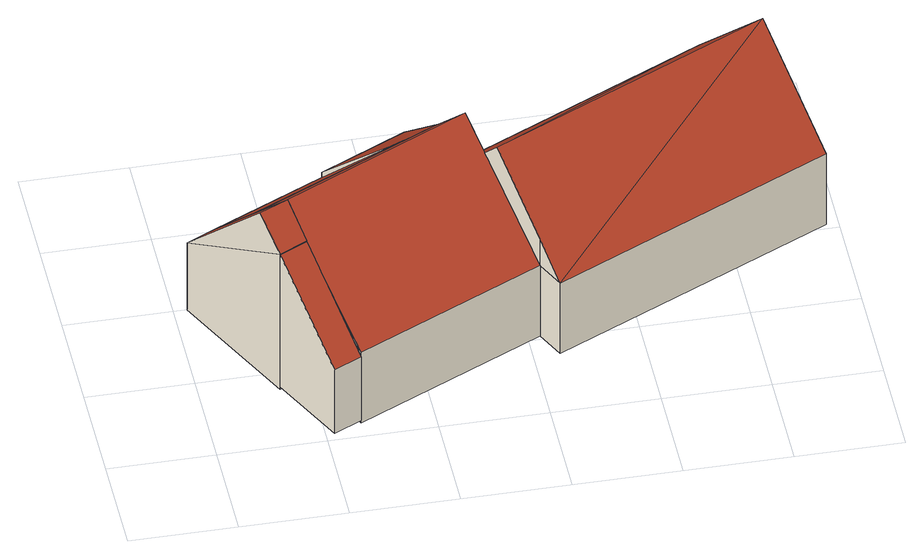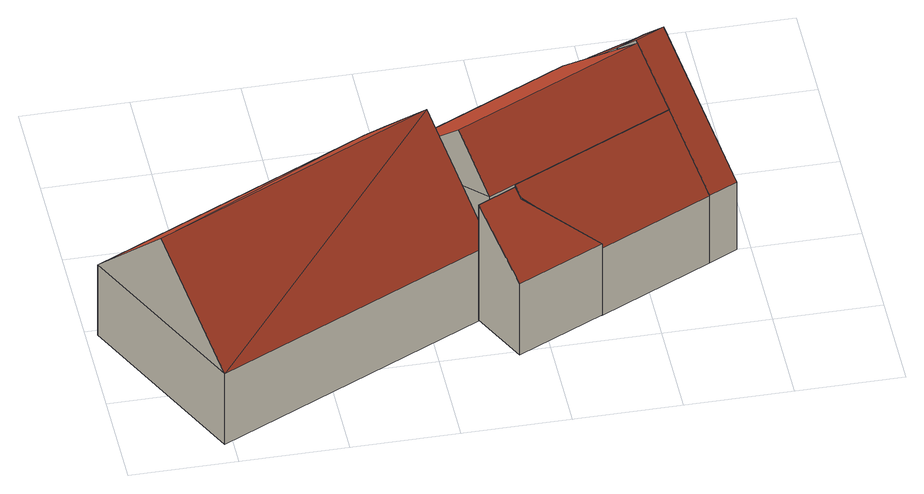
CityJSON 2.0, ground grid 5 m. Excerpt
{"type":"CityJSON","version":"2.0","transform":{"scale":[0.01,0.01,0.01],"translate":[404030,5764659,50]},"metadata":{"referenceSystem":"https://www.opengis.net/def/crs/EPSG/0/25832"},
"CityObjects":{
"building1":{"type":"Building","attributes":{"Gemeindeschluessel":"05515000","Geometrietyp2DReferenz":"3000","function":"51009_1610","roofType":"2100","measuredHeight":7.67},"geometry":[{"type":"Solid","lod":"2","boundaries":[[[[0,1,2,3]],[[4,5,1,0]],[[6,7,5,4]],[[3,2,7,6]],[[4,0,3,6]],[[1,5,7,2]]]],"semantics":{"surfaces":[{"type":"WallSurface"},{"type":"RoofSurface"},{"type":"GroundSurface"}],"values":[[0,0,0,0,1,2]]}}]},
"building2":{"type":"Building","attributes":{"Gemeindeschluessel":"05515000","Geometrietyp2DReferenz":"3000","function":"51009_1610","roofType":"2100","measuredHeight":6.68},"geometry":[{"type":"Solid","lod":"2","boundaries":[[[[8,9,10,11]],[[12,13,9,8]],[[14,15,13,12]],[[16,17,15,14]],[[11,10,17,16]],[[14,12,8,11,16]],[[9,13,15,17,10]]]],"semantics":{"surfaces":[{"type":"WallSurface"},{"type":"RoofSurface"},{"type":"GroundSurface"}],"values":[[0,0,0,0,0,1,2]]}}]},
"building3":{"type":"Building","attributes":{"Gemeindeschluessel":"05515000","Geometrietyp2DReferenz":"3000","function":"31001_1000"},"address":[{"country":"Germany","locality":"Münster","thoroughfareNumber":"188","thoroughfareName":"Am Max-Klemens-Kanal"}],"children":["building3-1","building3-2","building3-3","building3-4"]},
"building3-1":{"type":"BuildingPart","attributes":{"roofType":"3100","measuredHeight":9.23},"parents":["building3"],"geometry":[{"type":"Solid","lod":"2","boundaries":[[[[18,19,20,21,22,23]],[[24,25,19,18]],[[26,27,28,25,24]],[[18,29,24]],[[23,30,29,18]],[[24,29,30,31,32,26]],[[19,25,28,33,20]],[[34,23,22]],[[27,26,35]],[[28,27,35,36,33]],[[33,36,37,21,20]],[[37,34,22,21]],[[23,34,31,30]],[[38,35,26,32]],[[36,35,38]],[[38,32,37,36]],[[34,37,32,31]]]],"semantics":{"surfaces":[{"type":"WallSurface"},{"type":"RoofSurface"},{"type":"GroundSurface"},{"type":"ClosureSurface"}],"values":[[0,0,0,0,1,1,2,0,0,3,3,3,0,0,3,3,3]]}}]},
"building3-2":{"type":"BuildingPart","attributes":{"roofType":"3100","measuredHeight":8.76},"parents":["building3"],"geometry":[{"type":"Solid","lod":"2","boundaries":[[[[39,40,41,42]],[[43,44,40,39]],[[45,46,44,43]],[[47,48,46,45]],[[42,41,49,50]],[[51,39,52]],[[42,50,53,54,52,39]],[[45,43,51]],[[52,55,45,51]],[[55,56,47,45]],[[51,43,39]],[[40,44,46,48,49,41]],[[50,49,48,47]],[[55,52,54,56]],[[56,53,50,47]],[[54,53,56]]]],"semantics":{"surfaces":[{"type":"WallSurface"},{"type":"RoofSurface"},{"type":"GroundSurface"},{"type":"ClosureSurface"}],"values":[[0,0,0,0,0,1,1,1,1,0,0,2,3,0,3,3]]}}]},
"building3-3":{"type":"BuildingPart","attributes":{"roofType":"2100","measuredHeight":6.84},"parents":["building3"],"geometry":[{"type":"Solid","lod":"2","boundaries":[[[[57,58,28,27]],[[59,60,58,57]],[[61,62,60,59]],[[59,57,27,35,38,61]],[[28,58,60,62,33]],[[28,33,36,35,27]],[[36,38,35]],[[62,61,38,36,33]]]],"semantics":{"surfaces":[{"type":"WallSurface"},{"type":"RoofSurface"},{"type":"GroundSurface"},{"type":"ClosureSurface"}],"values":[[0,0,0,1,2,3,3,3]]}}]},
"building3-4":{"type":"BuildingPart","attributes":{"roofType":"3100","measuredHeight":9.14},"parents":["building3"],"geometry":[{"type":"Solid","lod":"2","boundaries":[[[[63,64,48,47,56]],[[56,54,65,66,31,34,22,63]],[[32,66,65,67]],[[64,20,33,62,49,48]],[[64,63,21,20]],[[20,21,37,36,33]],[[37,32,38,36]],[[62,61,38,32,67,50,49]],[[33,36,38,61,62]],[[50,67,53]],[[48,49,50,47]],[[47,50,53,56]],[[32,31,66]],[[21,63,22]],[[37,21,22,34]],[[32,37,34,31]],[[65,54,53,67]],[[53,54,56]]]],"semantics":{"surfaces":[{"type":"WallSurface"},{"type":"RoofSurface"},{"type":"GroundSurface"},{"type":"ClosureSurface"}],"values":[[0,1,1,2,0,3,3,0,3,0,3,3,0,0,3,3,0,3]]}}]}
},
"vertices":[
[360,386,841],[360,386,74],[535,28,74],[535,28,441],[494,452,841],[494,452,74],[668,92,441],[668,92,74],
[732,1326,474],[732,1326,63],[1075,1209,63],[1075,1209,694],[1143,1526,474],[1143,1526,63],[1274,1257,731],[1274,1257,63],[1093,1169,731],[1093,1169,63],
[360,386,842],[360,386,60],[494,452,60],[494,452,608],[494,452,833],[494,452,842],[62,999,448],[62,999,60],[197,1065,449],[197,1065,447],[197,1065,60],[297,516,983],[432,581,983],[428,590,974],[327,797,744],[327,797,60],[491,457,839],[199,1062,451],[327,797,620],[385,678,697],[327,797,743],
[2537,1869,466],[2537,1869,60],[1274,1257,60],[1274,1257,466],[2943,1029,466],[2943,1029,60],[1622,388,466],[1622,388,60],[1557,524,466],[1557,524,60],[1219,1230,60],[1219,1230,466],[2740,1449,935],[1420,809,935],[1307,1045,672],[1380,893,842],[1557,524,618],[1557,524,467],
[732,1326,446],[732,1326,60],[1075,1209,700],[1075,1209,60],[1093,1169,743],[1093,1169,60],
[668,92,467],[668,92,60],[1318,1022,974],[427,590,974],[1219,1230,744]
]}
